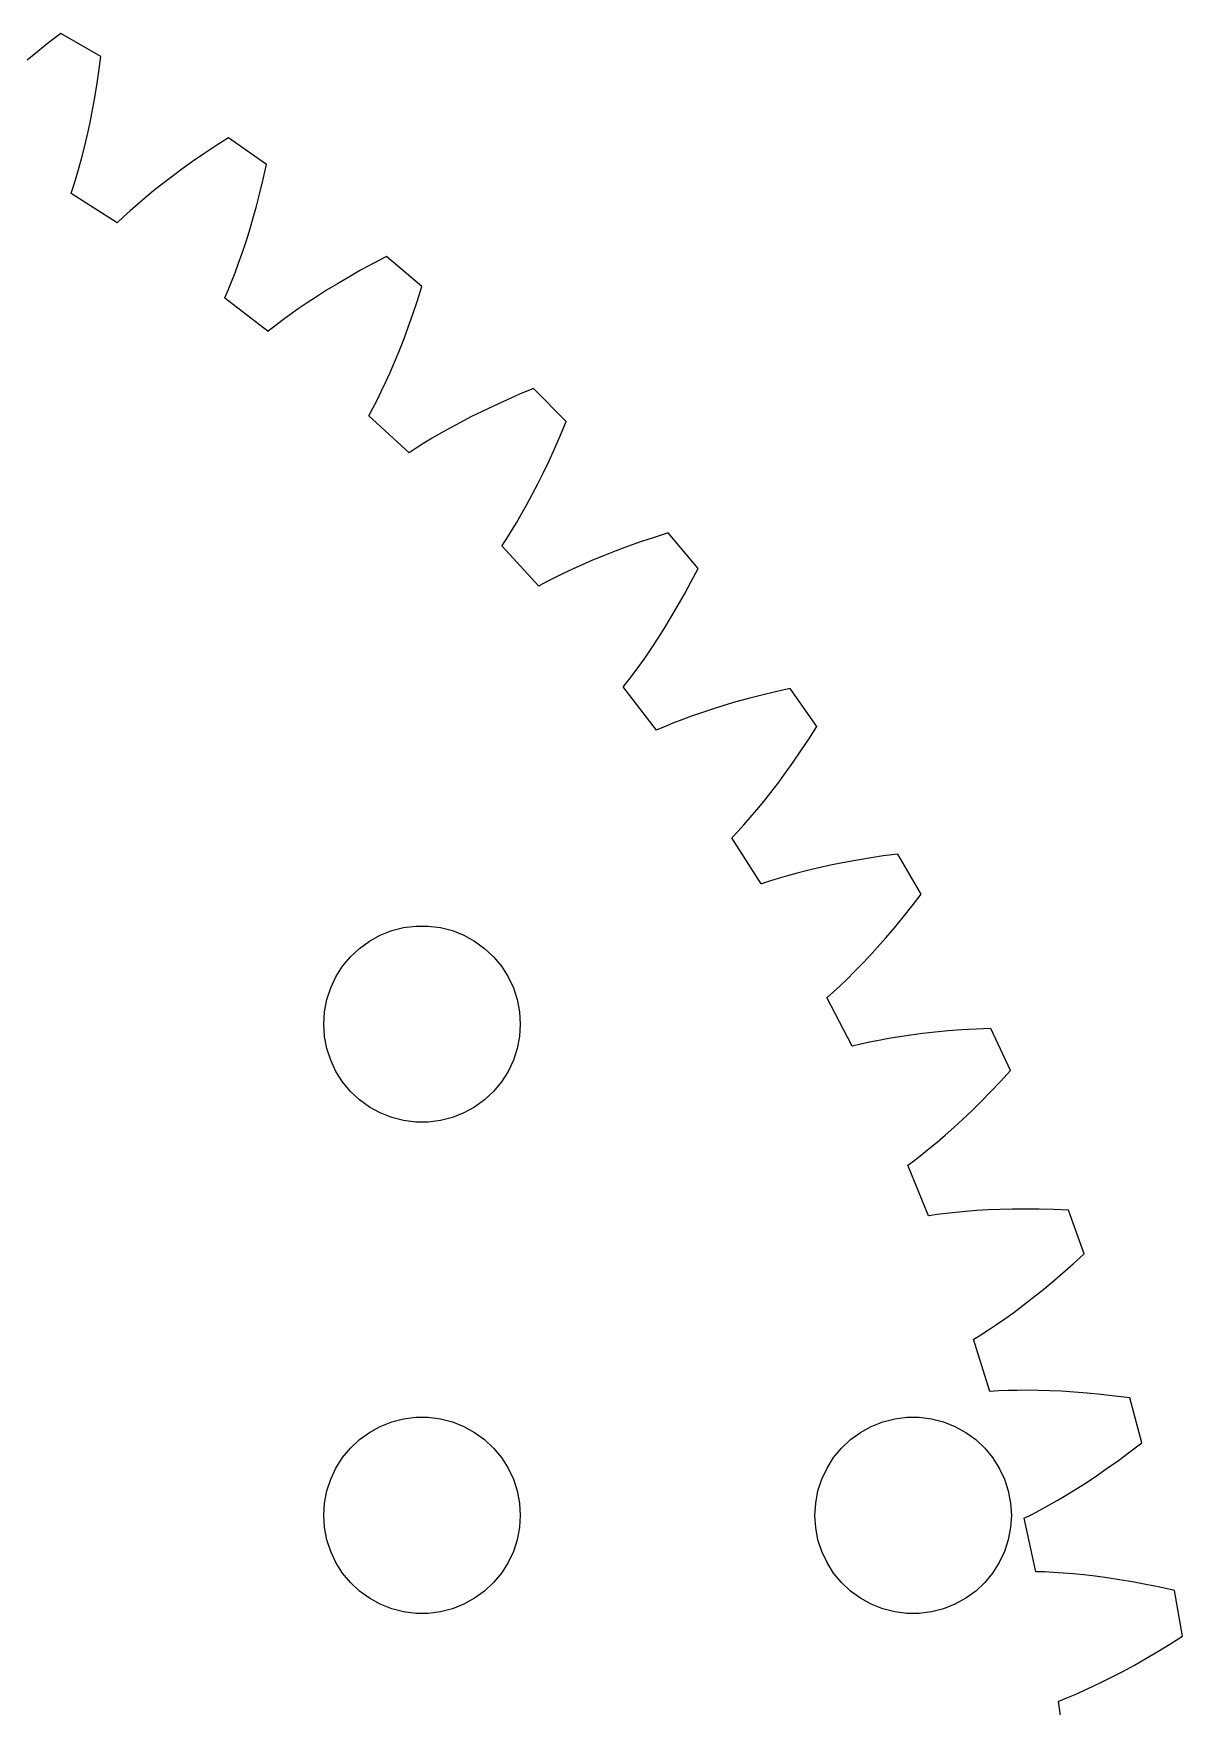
# Model space of a CAD drawing. Header units: metres. Extents: x -69 to 69, y 41 to 289.
# Drawn here: x 33.1 to 68.2, y 229.2 to 280.2 of the extents above; entities that cross this region are included whole.
import ezdxf

# ---------------------------------------------------------------- set-up
doc = ezdxf.new("R2010")
doc.units = ezdxf.units.M

msp = doc.modelspace()

# ---------------------------------------------------------------- linework, layer by layer
for p, q in [((33.6047, 279.969), (33.2631, 279.697)), ((33.9651, 280.246), (33.6047, 279.969)), ((35.1919, 279.538), (33.9651, 280.246)), ((33.2631, 279.697), (32.94, 279.43)), ((35.132, 279.087), (35.1919, 279.538)), ((35.0671, 278.655), (35.132, 279.087)), ((34.998, 278.242), (35.0671, 278.655)), ((34.9252, 277.848), (34.998, 278.242)), ((34.771, 277.116), (34.8493, 277.472)), ((34.8493, 277.472), (34.9252, 277.848)), ((34.6908, 276.778), (34.771, 277.116)), ((39.0866, 277.056), (38.7035, 276.812)), ((40.2471, 276.244), (39.0866, 277.056)), ((34.5274, 276.159), (34.6094, 276.459)), ((34.6094, 276.459), (34.6908, 276.778)), ((38.3394, 276.57), (37.9943, 276.333)), ((38.7035, 276.812), (38.3394, 276.57)), ((34.3639, 275.615), (34.4454, 275.878)), ((34.4454, 275.878), (34.5274, 276.159)), ((37.3598, 275.873), (37.0698, 275.651)), ((37.6678, 276.1), (37.3598, 275.873)), ((37.9943, 276.333), (37.6678, 276.1)), ((40.1481, 275.8), (40.2471, 276.244)), ((34.2792, 275.363), (34.2837, 275.37)), ((35.6875, 274.462), (34.2792, 275.363)), ((34.2837, 275.37), (34.3639, 275.615)), ((36.7977, 275.436), (36.5431, 275.228)), ((37.0698, 275.651), (36.7977, 275.436)), ((39.9409, 274.97), (40.0458, 275.375)), ((40.0458, 275.375), (40.1481, 275.8)), ((36.0853, 274.833), (35.8814, 274.648)), ((36.3058, 275.026), (36.0853, 274.833)), ((36.5431, 275.228), (36.3058, 275.026)), ((39.834, 274.584), (39.9409, 274.97)), ((35.6938, 274.472), (35.6875, 274.462)), ((35.8814, 274.648), (35.6938, 274.472)), ((39.7257, 274.216), (39.834, 274.584)), ((39.5074, 273.539), (39.6167, 273.868)), ((39.6167, 273.868), (39.7257, 274.216)), ((39.3985, 273.228), (39.5074, 273.539)), ((43.9107, 273.433), (43.5076, 273.222)), ((44.9959, 272.522), (43.9107, 273.433)), ((39.1844, 272.663), (39.2906, 272.936)), ((39.2906, 272.936), (39.3985, 273.228)), ((42.7595, 272.807), (42.414, 272.604)), ((43.124, 273.014), (42.7595, 272.807)), ((43.5076, 273.222), (43.124, 273.014)), ((38.9791, 272.172), (39.0803, 272.408)), ((39.0803, 272.408), (39.1844, 272.663)), ((42.0872, 272.404), (41.7791, 272.209)), ((42.414, 272.604), (42.0872, 272.404)), ((44.8586, 272.089), (44.9959, 272.522)), ((38.974, 272.165), (38.9791, 272.172)), ((40.2984, 271.145), (38.974, 272.165)), ((41.2175, 271.833), (40.9635, 271.653)), ((41.4892, 272.018), (41.2175, 271.833)), ((41.7791, 272.209), (41.4892, 272.018)), ((44.7197, 271.675), (44.8586, 272.089)), ((40.5078, 271.313), (40.3055, 271.154)), ((40.727, 271.479), (40.5078, 271.313)), ((40.9635, 271.653), (40.727, 271.479)), ((44.4397, 270.904), (44.5799, 271.28)), ((44.5799, 271.28), (44.7197, 271.675)), ((40.3055, 271.154), (40.2984, 271.145)), ((44.2999, 270.548), (44.4397, 270.904)), ((44.1608, 270.21), (44.2999, 270.548)), ((43.8877, 269.592), (44.0232, 269.892)), ((44.0232, 269.892), (44.1608, 270.21)), ((43.6252, 269.048), (43.7548, 269.311)), ((43.7548, 269.311), (43.8877, 269.592)), ((47.9807, 269.228), (47.5803, 269.053)), ((48.4005, 269.402), (47.9807, 269.228)), ((49.4023, 268.401), (48.4005, 269.402)), ((43.3778, 268.576), (43.4993, 268.803)), ((43.4993, 268.803), (43.6252, 269.048)), ((46.8373, 268.707), (46.4944, 268.537)), ((47.1992, 268.88), (46.8373, 268.707)), ((47.5803, 269.053), (47.1992, 268.88)), ((43.3722, 268.57), (43.3778, 268.576)), ((44.6026, 267.438), (43.3722, 268.57)), ((45.865, 268.204), (45.5781, 268.043)), ((46.1704, 268.369), (45.865, 268.204)), ((46.4944, 268.537), (46.1704, 268.369)), ((49.2277, 267.981), (49.4023, 268.401)), ((45.0588, 267.734), (44.8259, 267.587)), ((45.3094, 267.886), (45.0588, 267.734)), ((45.5781, 268.043), (45.3094, 267.886)), ((49.0533, 267.58), (49.2277, 267.981)), ((44.6105, 267.446), (44.6026, 267.438)), ((44.8259, 267.587), (44.6105, 267.446)), ((48.7072, 266.837), (48.8796, 267.199)), ((48.8796, 267.199), (49.0533, 267.58)), ((48.5368, 266.494), (48.7072, 266.837)), ((48.2041, 265.865), (48.3689, 266.17)), ((48.3689, 266.17), (48.5368, 266.494)), ((48.0429, 265.578), (48.2041, 265.865)), ((47.7339, 265.059), (47.886, 265.309)), ((47.886, 265.309), (48.0429, 265.578)), ((47.4464, 264.611), (47.5872, 264.826)), ((47.5872, 264.826), (47.7339, 265.059)), ((51.6745, 264.72), (51.2798, 264.58)), ((52.0886, 264.859), (51.6745, 264.72)), ((52.522, 264.996), (52.0886, 264.859)), ((53.4326, 263.911), (52.522, 264.996)), ((47.4403, 264.605), (47.4464, 264.611)), ((48.5674, 263.37), (47.4403, 264.605)), ((50.2103, 264.161), (49.8918, 264.023)), ((50.5478, 264.3), (50.2103, 264.161)), ((50.9042, 264.44), (50.5478, 264.3)), ((51.2798, 264.58), (50.9042, 264.44)), ((49.0476, 263.625), (48.8028, 263.499)), ((49.3106, 263.755), (49.0476, 263.625)), ((49.5919, 263.888), (49.3106, 263.755)), ((49.8918, 264.023), (49.5919, 263.888)), ((53.2222, 263.508), (53.4326, 263.911)), ((48.576, 263.378), (48.5674, 263.37)), ((48.8028, 263.499), (48.576, 263.378)), ((52.8073, 262.759), (53.0135, 263.124)), ((53.0135, 263.124), (53.2222, 263.508)), ((52.604, 262.414), (52.8073, 262.759)), ((52.2088, 261.779), (52.4044, 262.087)), ((52.4044, 262.087), (52.604, 262.414)), ((52.0181, 261.489), (52.2088, 261.779)), ((51.6528, 260.963), (51.8325, 261.217)), ((51.8325, 261.217), (52.0181, 261.489)), ((51.313, 260.508), (51.4794, 260.727)), ((51.4794, 260.727), (51.6528, 260.963)), ((51.1473, 260.3), (51.154, 260.306)), ((52.1625, 258.972), (51.1473, 260.3)), ((51.154, 260.306), (51.313, 260.508)), ((55.3755, 260.046), (54.97, 259.941)), ((55.8001, 260.148), (55.3755, 260.046)), ((56.2438, 260.247), (55.8001, 260.148)), ((57.0564, 259.087), (56.2438, 260.247)), ((53.5388, 259.507), (53.2282, 259.398)), ((53.8681, 259.617), (53.5388, 259.507)), ((54.2164, 259.726), (53.8681, 259.617)), ((54.5837, 259.834), (54.2164, 259.726)), ((54.97, 259.941), (54.5837, 259.834)), ((52.4083, 259.08), (52.1718, 258.979)), ((52.6631, 259.184), (52.4083, 259.08)), ((52.9364, 259.291), (52.6631, 259.184)), ((53.2282, 259.398), (52.9364, 259.291)), ((56.8116, 258.703), (57.0564, 259.087)), ((52.1718, 258.979), (52.1625, 258.972)), ((56.5703, 258.339), (56.8116, 258.703)), ((56.1005, 257.668), (56.3331, 257.994)), ((56.3331, 257.994), (56.5703, 258.339)), ((55.8731, 257.36), (56.1005, 257.668)), ((55.4361, 256.798), (55.6515, 257.07)), ((55.6515, 257.07), (55.8731, 257.36)), ((55.0264, 256.306), (55.2276, 256.543)), ((55.2276, 256.543), (55.4361, 256.798)), ((54.6482, 255.881), (54.8331, 256.085)), ((54.8331, 256.085), (55.0264, 256.306)), ((54.4651, 255.689), (54.4722, 255.694)), ((55.3607, 254.278), (54.4651, 255.689)), ((54.4722, 255.694), (54.6482, 255.881)), ((57.8477, 254.925), (57.4724, 254.849)), ((58.2419, 254.998), (57.8477, 254.925)), ((58.655, 255.067), (58.2419, 254.998)), ((59.0869, 255.132), (58.655, 255.067)), ((59.5376, 255.192), (59.0869, 255.132)), ((60.2459, 253.965), (59.5376, 255.192)), ((55.8779, 254.445), (55.615, 254.364)), ((56.1594, 254.527), (55.8779, 254.445)), ((56.4595, 254.609), (56.1594, 254.527)), ((56.7783, 254.691), (56.4595, 254.609)), ((57.116, 254.771), (56.7783, 254.691)), ((57.4724, 254.849), (57.116, 254.771)), ((55.3705, 254.284), (55.3607, 254.278)), ((55.615, 254.364), (55.3705, 254.284)), ((59.9686, 253.605), (60.2459, 253.965)), ((59.6965, 253.263), (59.9686, 253.605)), ((44.0729, 252.853), (44.4379, 252.947)), ((44.4379, 252.947), (44.8116, 252.994)), ((44.8116, 252.994), (45.1884, 252.994)), ((45.1884, 252.994), (45.5621, 252.947)), ((45.5621, 252.947), (45.927, 252.853)), ((59.17, 252.635), (59.4301, 252.94)), ((59.4301, 252.94), (59.6965, 253.263)), ((43.0877, 252.312), (43.3925, 252.533)), ((43.3925, 252.533), (43.7227, 252.714)), ((43.7227, 252.714), (44.0729, 252.853)), ((45.927, 252.853), (46.2773, 252.714)), ((46.2773, 252.714), (46.6075, 252.533)), ((46.6075, 252.533), (46.9123, 252.312)), ((58.9166, 252.348), (59.17, 252.635)), ((42.5729, 251.763), (42.8131, 252.054)), ((42.8131, 252.054), (43.0877, 252.312)), ((46.9123, 252.312), (47.1869, 252.054)), ((47.1869, 252.054), (47.427, 251.763)), ((58.4323, 251.826), (58.6705, 252.078)), ((58.6705, 252.078), (58.9166, 252.348)), ((42.2107, 251.104), (42.3711, 251.445)), ((42.3711, 251.445), (42.5729, 251.763)), ((47.427, 251.763), (47.6289, 251.445)), ((47.6289, 251.445), (47.7893, 251.104)), ((57.7695, 251.169), (57.9813, 251.372)), ((57.9813, 251.372), (58.2024, 251.591)), ((58.2024, 251.591), (58.4323, 251.826)), ((42.0942, 250.746), (42.2107, 251.104)), ((47.7893, 251.104), (47.9057, 250.746)), ((57.3758, 250.81), (57.5675, 250.982)), ((57.5675, 250.982), (57.7695, 251.169)), ((42, 250), (42.0237, 250.376)), ((42.0237, 250.376), (42.0942, 250.746)), ((47.9057, 250.746), (47.9763, 250.376)), ((47.9763, 250.376), (48, 250)), ((57.3683, 250.806), (57.3758, 250.81)), ((58.1375, 249.322), (57.3683, 250.806)), ((42.0237, 249.624), (42, 250)), ((48, 250), (47.9763, 249.624)), ((61.4881, 249.822), (61.0706, 249.789)), ((61.924, 249.849), (61.4881, 249.822)), ((62.3782, 249.869), (61.924, 249.849)), ((62.9769, 248.585), (62.3782, 249.869)), ((42.0942, 249.254), (42.0237, 249.624)), ((47.9763, 249.624), (47.9057, 249.254)), ((58.1478, 249.327), (58.1375, 249.322)), ((58.3983, 249.386), (58.1478, 249.327)), ((58.6674, 249.444), (58.3983, 249.386)), ((58.9549, 249.501), (58.6674, 249.444)), ((59.2611, 249.557), (58.9549, 249.501)), ((59.5858, 249.61), (59.2611, 249.557)), ((59.9291, 249.661), (59.5858, 249.61)), ((60.291, 249.708), (59.9291, 249.661)), ((60.6715, 249.751), (60.291, 249.708)), ((61.0706, 249.789), (60.6715, 249.751)), ((42.2107, 248.896), (42.0942, 249.254)), ((42.3711, 248.555), (42.2107, 248.896)), ((47.7893, 248.896), (47.6289, 248.555)), ((47.9057, 249.254), (47.7893, 248.896)), ((42.5729, 248.237), (42.3711, 248.555)), ((47.6289, 248.555), (47.427, 248.237)), ((62.6693, 248.25), (62.9769, 248.585)), ((42.8131, 247.946), (42.5729, 248.237)), ((43.0877, 247.688), (42.8131, 247.946)), ((47.1869, 247.946), (46.9123, 247.688)), ((47.427, 248.237), (47.1869, 247.946)), ((62.0749, 247.635), (62.3684, 247.934)), ((62.3684, 247.934), (62.6693, 248.25)), ((43.3925, 247.467), (43.0877, 247.688)), ((43.7227, 247.286), (43.3925, 247.467)), ((44.0729, 247.147), (43.7227, 247.286)), ((46.2773, 247.286), (45.927, 247.147)), ((46.6075, 247.467), (46.2773, 247.286)), ((46.9123, 247.688), (46.6075, 247.467)), ((61.5117, 247.09), (61.7891, 247.354)), ((61.7891, 247.354), (62.0749, 247.635)), ((44.4379, 247.053), (44.0729, 247.147)), ((44.8116, 247.006), (44.4379, 247.053)), ((45.1884, 247.006), (44.8116, 247.006)), ((45.5621, 247.053), (45.1884, 247.006)), ((45.927, 247.147), (45.5621, 247.053)), ((60.9838, 246.612), (61.2431, 246.843)), ((61.2431, 246.843), (61.5117, 247.09)), ((60.4949, 246.199), (60.7342, 246.398)), ((60.7342, 246.398), (60.9838, 246.612)), ((59.8428, 245.693), (60.0487, 245.847)), ((60.0487, 245.847), (60.2662, 246.015)), ((60.2662, 246.015), (60.4949, 246.199)), ((59.835, 245.689), (59.8428, 245.693)), ((60.4719, 244.144), (59.835, 245.689)), ((60.7373, 244.184), (60.4826, 244.148)), ((61.0103, 244.219), (60.7373, 244.184)), ((61.3018, 244.251), (61.0103, 244.219)), ((61.6116, 244.28), (61.3018, 244.251)), ((61.9398, 244.304), (61.6116, 244.28)), ((62.2862, 244.325), (61.9398, 244.304)), ((62.6508, 244.34), (62.2862, 244.325)), ((63.0336, 244.349), (62.6508, 244.34)), ((63.4344, 244.353), (63.0336, 244.349)), ((63.8532, 244.349), (63.4344, 244.353)), ((64.2898, 244.338), (63.8532, 244.349)), ((64.7441, 244.319), (64.2898, 244.338)), ((65.2286, 242.987), (64.7441, 244.319)), ((60.4826, 244.148), (60.4719, 244.144)), ((64.5657, 242.392), (64.893, 242.681)), ((64.893, 242.681), (65.2286, 242.987)), ((64.2472, 242.12), (64.5657, 242.392)), ((63.6387, 241.626), (63.938, 241.864)), ((63.938, 241.864), (64.2472, 242.12)), ((62.8038, 241.004), (63.0711, 241.196)), ((63.0711, 241.196), (63.3495, 241.403)), ((63.3495, 241.403), (63.6387, 241.626)), ((62.0729, 240.515), (62.3043, 240.664)), ((62.3043, 240.664), (62.5481, 240.827)), ((62.5481, 240.827), (62.8038, 241.004)), ((61.8463, 240.376), (61.8543, 240.379)), ((62.346, 238.781), (61.8463, 240.376)), ((61.8543, 240.379), (62.0729, 240.515)), ((62.3571, 238.785), (62.346, 238.781)), ((62.614, 238.799), (62.3571, 238.785)), ((62.889, 238.809), (62.614, 238.799)), ((63.1821, 238.816), (62.889, 238.809)), ((63.4933, 238.817), (63.1821, 238.816)), ((63.8223, 238.813), (63.4933, 238.817)), ((64.1692, 238.803), (63.8223, 238.813)), ((64.5338, 238.787), (64.1692, 238.803)), ((64.9159, 238.763), (64.5338, 238.787)), ((65.3155, 238.731), (64.9159, 238.763)), ((65.7324, 238.691), (65.3155, 238.731)), ((66.1664, 238.642), (65.7324, 238.691)), ((66.6172, 238.583), (66.1664, 238.642)), ((66.9839, 237.215), (66.6172, 238.583)), ((43.3925, 237.533), (43.7227, 237.714)), ((43.7227, 237.714), (44.0729, 237.853)), ((44.0729, 237.853), (44.4379, 237.947)), ((44.4379, 237.947), (44.8116, 237.994)), ((44.8116, 237.994), (45.1884, 237.994)), ((45.1884, 237.994), (45.5621, 237.947)), ((45.5621, 237.947), (45.927, 237.853)), ((45.927, 237.853), (46.2773, 237.714)), ((46.2773, 237.714), (46.6075, 237.533)), ((58.3925, 237.533), (58.7227, 237.714)), ((58.7227, 237.714), (59.0729, 237.853)), ((59.0729, 237.853), (59.4379, 237.947)), ((59.4379, 237.947), (59.8116, 237.994)), ((59.8116, 237.994), (60.1884, 237.994)), ((60.1884, 237.994), (60.5621, 237.947)), ((60.5621, 237.947), (60.927, 237.853)), ((60.927, 237.853), (61.2773, 237.714)), ((61.2773, 237.714), (61.6075, 237.533)), ((42.5729, 236.763), (42.8131, 237.054)), ((42.8131, 237.054), (43.0877, 237.312)), ((43.0877, 237.312), (43.3925, 237.533)), ((46.6075, 237.533), (46.9123, 237.312)), ((46.9123, 237.312), (47.1869, 237.054)), ((47.1869, 237.054), (47.427, 236.763)), ((57.5729, 236.763), (57.8131, 237.054)), ((57.8131, 237.054), (58.0877, 237.312)), ((58.0877, 237.312), (58.3925, 237.533)), ((61.6075, 237.533), (61.9123, 237.312)), ((61.9123, 237.312), (62.1869, 237.054)), ((62.1869, 237.054), (62.427, 236.763)), ((66.6228, 236.939), (66.9839, 237.215)), ((42.3711, 236.445), (42.5729, 236.763)), ((47.427, 236.763), (47.6289, 236.445)), ((57.3711, 236.445), (57.5729, 236.763)), ((62.427, 236.763), (62.6289, 236.445)), ((65.9306, 236.436), (66.2715, 236.679)), ((66.2715, 236.679), (66.6228, 236.939)), ((42.0942, 235.746), (42.2107, 236.104)), ((42.2107, 236.104), (42.3711, 236.445)), ((47.6289, 236.445), (47.7893, 236.104)), ((47.7893, 236.104), (47.9057, 235.746)), ((57.0942, 235.746), (57.2107, 236.104)), ((57.2107, 236.104), (57.3711, 236.445)), ((62.6289, 236.445), (62.7893, 236.104)), ((62.7893, 236.104), (62.9057, 235.746)), ((65.2813, 235.997), (65.6004, 236.209)), ((65.6004, 236.209), (65.9306, 236.436)), ((42.0237, 235.376), (42.0942, 235.746)), ((47.9057, 235.746), (47.9763, 235.376)), ((57.0237, 235.376), (57.0942, 235.746)), ((62.9057, 235.746), (62.9763, 235.376)), ((64.3954, 235.45), (64.6785, 235.618)), ((64.6785, 235.618), (64.9739, 235.8)), ((64.9739, 235.8), (65.2813, 235.997)), ((42, 235), (42.0237, 235.376)), ((42.0237, 234.624), (42, 235)), ((47.9763, 235.376), (48, 235)), ((48, 235), (47.9763, 234.624)), ((57, 235), (57.0237, 235.376)), ((57.0237, 234.624), (57, 235)), ((62.9763, 235.376), (63, 235)), ((63, 235), (62.9763, 234.624)), ((63.3951, 234.911), (63.6247, 235.027)), ((63.6247, 235.027), (63.8682, 235.155)), ((63.8682, 235.155), (64.1252, 235.296)), ((64.1252, 235.296), (64.3954, 235.45)), ((42.0942, 234.254), (42.0237, 234.624)), ((47.9763, 234.624), (47.9057, 234.254)), ((57.0942, 234.254), (57.0237, 234.624)), ((62.9763, 234.624), (62.9057, 234.254)), ((63.3868, 234.909), (63.3951, 234.911)), ((63.7457, 233.276), (63.3868, 234.909)), ((42.2107, 233.896), (42.0942, 234.254)), ((47.9057, 234.254), (47.7893, 233.896)), ((57.2107, 233.896), (57.0942, 234.254)), ((62.9057, 234.254), (62.7893, 233.896)), ((42.3711, 233.555), (42.2107, 233.896)), ((42.5729, 233.237), (42.3711, 233.555)), ((47.6289, 233.555), (47.427, 233.237)), ((47.7893, 233.896), (47.6289, 233.555)), ((57.3711, 233.555), (57.2107, 233.896)), ((57.5729, 233.237), (57.3711, 233.555)), ((62.6289, 233.555), (62.427, 233.237)), ((62.7893, 233.896), (62.6289, 233.555)), ((42.8131, 232.946), (42.5729, 233.237)), ((43.0877, 232.688), (42.8131, 232.946)), ((47.1869, 232.946), (46.9123, 232.688)), ((47.427, 233.237), (47.1869, 232.946)), ((57.8131, 232.946), (57.5729, 233.237)), ((58.0877, 232.688), (57.8131, 232.946)), ((62.1869, 232.946), (61.9123, 232.688)), ((62.427, 233.237), (62.1869, 232.946)), ((63.757, 233.278), (63.7457, 233.276)), ((64.0141, 233.27), (63.757, 233.278)), ((64.289, 233.257), (64.0141, 233.27)), ((64.5816, 233.238), (64.289, 233.257)), ((64.8917, 233.212), (64.5816, 233.238)), ((65.2191, 233.179), (64.8917, 233.212)), ((65.5638, 233.139), (65.2191, 233.179)), ((65.9256, 233.091), (65.5638, 233.139)), ((66.3042, 233.034), (65.9256, 233.091)), ((66.6995, 232.967), (66.3042, 233.034)), ((67.1113, 232.891), (66.6995, 232.967)), ((43.3925, 232.467), (43.0877, 232.688)), ((43.7227, 232.286), (43.3925, 232.467)), ((46.6075, 232.467), (46.2773, 232.286)), ((46.9123, 232.688), (46.6075, 232.467)), ((58.3925, 232.467), (58.0877, 232.688)), ((58.7227, 232.286), (58.3925, 232.467)), ((61.6075, 232.467), (61.2773, 232.286)), ((61.9123, 232.688), (61.6075, 232.467)), ((67.5393, 232.804), (67.1113, 232.891)), ((67.9834, 232.707), (67.5393, 232.804)), ((68.2294, 231.311), (67.9834, 232.707)), ((44.0729, 232.147), (43.7227, 232.286)), ((44.4379, 232.053), (44.0729, 232.147)), ((44.8116, 232.006), (44.4379, 232.053)), ((45.1884, 232.006), (44.8116, 232.006)), ((45.5621, 232.053), (45.1884, 232.006)), ((45.927, 232.147), (45.5621, 232.053)), ((46.2773, 232.286), (45.927, 232.147)), ((59.0729, 232.147), (58.7227, 232.286)), ((59.4379, 232.053), (59.0729, 232.147)), ((59.8116, 232.006), (59.4379, 232.053)), ((60.1884, 232.006), (59.8116, 232.006)), ((60.5621, 232.053), (60.1884, 232.006)), ((60.927, 232.147), (60.5621, 232.053)), ((61.2773, 232.286), (60.927, 232.147)), ((67.473, 230.84), (67.8456, 231.068)), ((67.8456, 231.068), (68.2294, 231.311)), ((66.4271, 230.246), (66.7634, 230.43)), ((66.7634, 230.43), (67.1122, 230.627)), ((67.1122, 230.627), (67.473, 230.84)), ((65.497, 229.779), (65.7936, 229.922)), ((65.7936, 229.922), (66.1037, 230.077)), ((66.1037, 230.077), (66.4271, 230.246)), ((64.4534, 229.329), (64.6922, 229.424)), ((64.6922, 229.424), (64.946, 229.531)), ((64.946, 229.531), (65.2144, 229.649)), ((65.2144, 229.649), (65.497, 229.779)), ((64.445, 229.327), (64.4534, 229.329)), ((64.6601, 227.67), (64.445, 229.327))]:
    msp.add_line(p, q)

doc.saveas('drawing.dxf')
